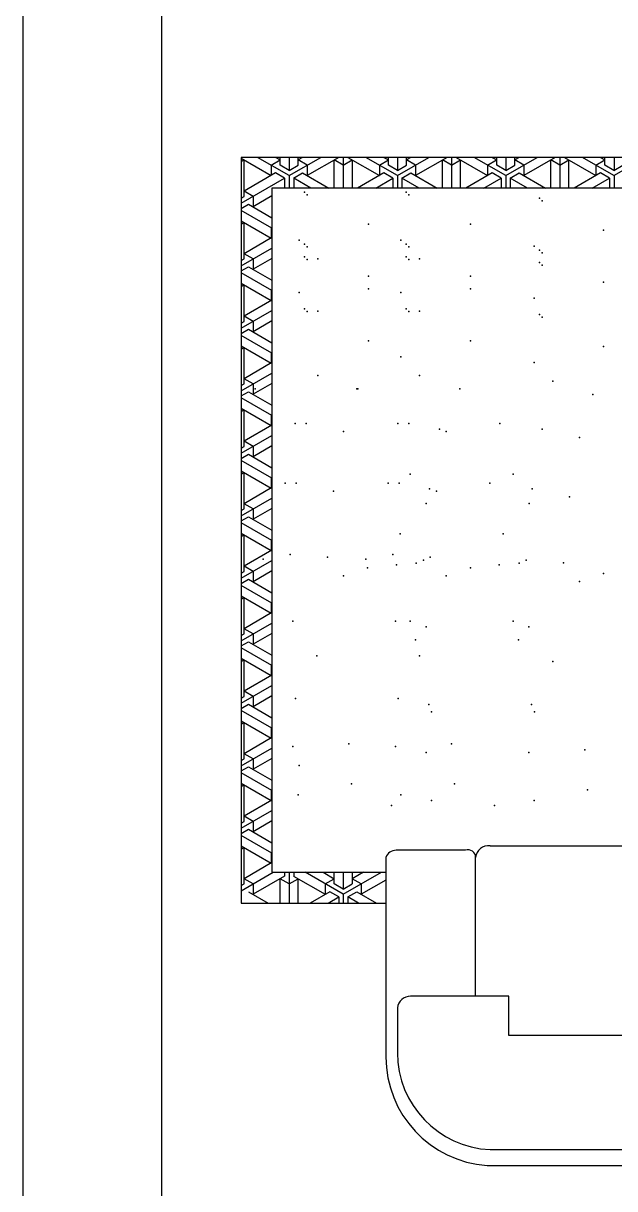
# Model space of a CAD drawing. Header units: inches. Extents: x 10.2 to 52.7, y 13.8 to 38.6.
# Drawn here: x 31.732 to 33.174, y 30.464 to 33.306 of the extents above; entities that cross this region are included whole.
import ezdxf

# ---------------------------------------------------------------- set-up
doc = ezdxf.new("R2010")
doc.units = ezdxf.units.IN
doc.header["$MEASUREMENT"] = 0
for name, color, linetype in [('02', 2, 'Continuous'), ('1', 1, 'Continuous'), ('4', 4, 'Continuous'), ('kadrbm', 4, 'Continuous')]:
    doc.layers.add(name, color=color, linetype=linetype)

# ---------------------------------------------------------------- blocks, each defined once
blk = doc.blocks.new('kadrbm')
at = {"layer": 'kadrbm', "color": 4}
blk.add_lwpolyline([(0, 0), (0, 24.7972), (21, 24.7972), (21, 0), (0, 0)], close=True, dxfattribs=at)
blk.add_lwpolyline([(20.6631, 0.3257), (20.6631, 24.4603), (0.3369, 24.4603), (0.3369, 0.3257), (20.6631, 0.3257)], dxfattribs=at)

msp = doc.modelspace()

# ---------------------------------------------------------------- linework, layer by layer
at = {"layer": '02'}
for p, q in [((32.916, 30.9331), (32.6761, 30.9331)), ((32.916, 30.8379), (32.916, 30.9331)), ((32.6443, 30.9049), (32.6443, 30.7956)), ((34.2363, 30.8379), (32.916, 30.8379)), ((32.8701, 30.5593), (34.4015, 30.5593))]:
    msp.add_line(p, q, dxfattribs=at)
for centre, radius, start, end in [((32.6761, 30.9011), 0.032, 90, 173.2383), ((32.8808, 30.7956), 0.2365, 180, 267.4052)]:
    msp.add_arc(centre, radius, start, end, dxfattribs=at)
for p in [(32.9973, 32.8731), (32.574, 32.8156), (32.822, 32.8156), (33.1469, 32.8015), (32.6528, 32.7766), (32.6658, 32.7668), (32.6658, 32.7366), (32.6723, 32.7603), (32.9778, 32.7624), (32.9908, 32.7527), (32.9973, 32.7462), (32.4504, 32.731), (32.6723, 32.7301), (32.6984, 32.731), (32.9908, 32.7225), (32.9973, 32.716), (32.574, 32.6887), (32.822, 32.6887), (32.574, 32.6585), (32.822, 32.6585), (33.1469, 32.6746), (32.6528, 32.6496), (32.9778, 32.6355), (32.4504, 32.6041), (32.6658, 32.6097), (32.6723, 32.6031), (32.6984, 32.6041), (32.9908, 32.5955), (32.9973, 32.589), (32.574, 32.5315), (32.822, 32.5315), (33.1469, 32.5174), (32.6528, 32.4925), (32.9778, 32.4783), (32.4504, 32.4469), (32.6984, 32.4469), (33.0233, 32.4328), (32.5454, 32.4143), (32.548, 32.4143), (32.796, 32.4143), (33.1209, 32.4002), (32.5128, 32.3102), (32.6456, 32.3297), (32.6723, 32.3297), (32.7467, 32.3156), (32.7634, 32.3102), (32.8936, 32.3297), (32.9973, 32.3156), (33.0884, 32.296), (32.6755, 32.206), (32.9261, 32.206), (32.6213, 32.1847), (32.6481, 32.1847), (32.7224, 32.1706), (32.8693, 32.1847), (32.973, 32.1706), (32.4886, 32.1652), (32.7391, 32.1652), (33.0641, 32.1511), (32.7145, 32.1344), (32.9651, 32.1344), (32.6512, 32.061), (32.9018, 32.061), (32.4738, 32.0042), (32.5675, 31.9994), (32.6333, 32.0107), (32.7244, 32.0042), (32.5714, 31.9781), (32.6418, 31.9853), (32.6902, 31.9894), (32.7077, 31.9966), (32.822, 31.9781), (32.8924, 31.9853), (32.9408, 31.9894), (32.9583, 31.9966), (33.0494, 31.99), (32.5128, 31.9586), (32.7634, 31.9586), (33.0884, 31.9445), (32.3892, 31.8479), (32.6398, 31.8479), (32.6755, 31.8479), (32.7142, 31.8338), (32.9261, 31.8479), (32.9648, 31.8338), (32.6885, 31.8023), (32.9391, 31.8023), (32.4478, 31.7633), (32.6984, 31.7633), (33.0233, 31.7492), (32.3957, 31.6591), (32.6463, 31.6591), (32.7207, 31.645), (32.9713, 31.645), (32.7275, 31.6266), (32.9781, 31.6266), (32.5259, 31.5484), (32.7764, 31.5484), (32.3892, 31.5419), (32.6398, 31.5419), (32.7142, 31.5278), (32.9648, 31.5278), (33.1014, 31.5343), (32.4049, 31.4958), (32.5324, 31.4508), (32.783, 31.4508), (33.1079, 31.4366), (32.4022, 31.4247), (32.6528, 31.4247), (32.7272, 31.4106), (32.9778, 31.4106), (32.63, 31.3987), (32.8805, 31.3987)]:
    msp.add_point(p, dxfattribs=at)
at = {"layer": '1'}
for p, q in [((35.0079, 32.9788), (32.2631, 32.9788)), ((32.2631, 32.9788), (32.2631, 31.1604)), ((32.2631, 32.9766), (32.3363, 32.9344)), ((32.2631, 32.9684), (32.2702, 32.9725)), ((32.2631, 32.9684), (32.2702, 32.9725)), ((32.2703, 32.8836), (32.2703, 32.9725)), ((32.3803, 32.9344), (32.3034, 32.9788)), ((32.3362, 32.9598), (32.3582, 32.9725)), ((32.3474, 32.9788), (32.3583, 32.9725)), ((32.3583, 32.9598), (32.3583, 32.9788)), ((32.3802, 32.9344), (32.4571, 32.9788)), ((32.3803, 32.9788), (32.3803, 32.9471)), ((32.4131, 32.9788), (32.4022, 32.9725)), ((32.4131, 32.9788), (32.4022, 32.9725)), ((32.4242, 32.9598), (32.4022, 32.9725)), ((32.4023, 32.9598), (32.4023, 32.9788)), ((32.5011, 32.9788), (32.4242, 32.9344)), ((32.5122, 32.9598), (32.4902, 32.9725)), ((32.4903, 32.9038), (32.4903, 32.9725)), ((32.5122, 32.9598), (32.5342, 32.9725)), ((32.5123, 32.9788), (32.5123, 32.9038)), ((32.5234, 32.9788), (32.6002, 32.9344)), ((32.5343, 32.9038), (32.5343, 32.9725)), ((32.6442, 32.9344), (32.5674, 32.9788)), ((32.6002, 32.9598), (32.6222, 32.9725)), ((32.6114, 32.9788), (32.6222, 32.9725)), ((32.6114, 32.9788), (32.6222, 32.9725)), ((32.6222, 32.9598), (32.6222, 32.9788)), ((32.6442, 32.9344), (32.7211, 32.9788)), ((32.6442, 32.9344), (32.7211, 32.9788)), ((32.6442, 32.9788), (32.6442, 32.9471)), ((32.6771, 32.9788), (32.6662, 32.9725)), ((32.6662, 32.9598), (32.6662, 32.9788)), ((32.6771, 32.9788), (32.6662, 32.9725)), ((32.6882, 32.9598), (32.6662, 32.9725)), ((32.7651, 32.9788), (32.6882, 32.9344)), ((32.7762, 32.9598), (32.7542, 32.9725)), ((32.7542, 32.9038), (32.7542, 32.9725)), ((32.7762, 32.9788), (32.7762, 32.9038)), ((32.7762, 32.9598), (32.7982, 32.9725)), ((32.7874, 32.9788), (32.8642, 32.9344)), ((32.7982, 32.9038), (32.7982, 32.9725)), ((32.9082, 32.9344), (32.8314, 32.9788)), ((32.8642, 32.9598), (32.8861, 32.9725)), ((32.8754, 32.9788), (32.8862, 32.9725)), ((32.8862, 32.9598), (32.8862, 32.9788)), ((32.9081, 32.9344), (32.985, 32.9788)), ((32.9081, 32.9344), (32.985, 32.9788)), ((32.9082, 32.9788), (32.9082, 32.9471)), ((32.941, 32.9788), (32.9301, 32.9725)), ((32.9302, 32.9598), (32.9302, 32.9788)), ((32.9522, 32.9598), (32.9302, 32.9725)), ((33.029, 32.9788), (32.9521, 32.9344)), ((33.029, 32.9788), (32.9521, 32.9344)), ((33.0402, 32.9598), (33.0182, 32.9725)), ((33.0182, 32.9038), (33.0182, 32.9725)), ((33.0401, 32.9598), (33.0621, 32.9725)), ((33.0401, 32.9598), (33.0621, 32.9725)), ((33.0402, 32.9788), (33.0402, 32.9038)), ((33.0513, 32.9788), (33.1282, 32.9344)), ((33.0513, 32.9788), (33.1282, 32.9344)), ((33.0622, 32.9038), (33.0622, 32.9725)), ((33.1721, 32.9344), (33.0953, 32.9788)), ((33.1281, 32.9598), (33.1501, 32.9725)), ((33.1393, 32.9788), (33.1501, 32.9725)), ((33.1502, 32.9598), (33.1502, 32.9788)), ((33.1721, 32.9344), (33.249, 32.9788)), ((33.1722, 32.9788), (33.1722, 32.9471)), ((32.3472, 32.9407), (32.2702, 32.8963)), ((32.3472, 32.9407), (32.2702, 32.8963)), ((32.3363, 32.9598), (32.3363, 32.9344)), ((32.3693, 32.9281), (32.3473, 32.9408)), ((32.3693, 32.9281), (32.3473, 32.9408)), ((32.3803, 32.9471), (32.3583, 32.9598)), ((32.3802, 32.9471), (32.4022, 32.9598)), ((32.3912, 32.928), (32.4132, 32.9407)), ((32.3912, 32.928), (32.4132, 32.9407)), ((32.4132, 32.9408), (32.4773, 32.9038)), ((32.4132, 32.9408), (32.4773, 32.9038)), ((32.4243, 32.9598), (32.4243, 32.9344)), ((32.6112, 32.9407), (32.5472, 32.9038)), ((32.6112, 32.9407), (32.5472, 32.9038)), ((32.6002, 32.9598), (32.6002, 32.9344)), ((32.6332, 32.9281), (32.6112, 32.9408)), ((32.6332, 32.9281), (32.6112, 32.9408)), ((32.6442, 32.9471), (32.6222, 32.9598)), ((32.6442, 32.9471), (32.6662, 32.9598)), ((32.6552, 32.928), (32.6772, 32.9407)), ((32.6552, 32.928), (32.6772, 32.9407)), ((32.6772, 32.9408), (32.7413, 32.9038)), ((32.6882, 32.9598), (32.6882, 32.9344)), ((32.8752, 32.9407), (32.8111, 32.9038)), ((32.8642, 32.9598), (32.8642, 32.9344)), ((32.8972, 32.9281), (32.8752, 32.9408)), ((32.8972, 32.9281), (32.8752, 32.9408)), ((32.9082, 32.9471), (32.8862, 32.9598)), ((32.9081, 32.9471), (32.9301, 32.9598)), ((32.9191, 32.928), (32.9411, 32.9407)), ((32.9191, 32.928), (32.9411, 32.9407)), ((32.9412, 32.9408), (33.0053, 32.9038)), ((32.9412, 32.9408), (33.0053, 32.9038)), ((32.9522, 32.9598), (32.9522, 32.9344)), ((33.1391, 32.9407), (33.0751, 32.9038)), ((33.1391, 32.9407), (33.0751, 32.9038)), ((33.1282, 32.9598), (33.1282, 32.9344)), ((33.1611, 32.9281), (33.1392, 32.9408)), ((33.1721, 32.9471), (33.1501, 32.9598)), ((33.1721, 32.9471), (33.1941, 32.9598)), ((32.2631, 32.8668), (32.3692, 32.928)), ((32.2631, 32.8668), (32.3692, 32.928)), ((32.3693, 32.928), (32.3693, 32.9038)), ((32.3803, 32.9344), (32.3803, 32.9038)), ((32.4333, 32.9038), (32.3913, 32.9281)), ((32.4333, 32.9038), (32.3913, 32.9281)), ((32.3913, 32.928), (32.3913, 32.9038)), ((32.5912, 32.9038), (32.6332, 32.928)), ((32.5912, 32.9038), (32.6332, 32.928)), ((32.6332, 32.928), (32.6332, 32.9038)), ((32.6442, 32.9344), (32.6442, 32.9038)), ((32.6973, 32.9038), (32.6552, 32.9281)), ((32.6973, 32.9038), (32.6552, 32.9281)), ((32.6552, 32.928), (32.6552, 32.9038)), ((32.8551, 32.9038), (32.8971, 32.928)), ((32.8551, 32.9038), (32.8971, 32.928)), ((32.8972, 32.928), (32.8972, 32.9038)), ((32.9082, 32.9344), (32.9082, 32.9038)), ((32.9613, 32.9038), (32.9192, 32.9281)), ((32.9192, 32.928), (32.9192, 32.9038)), ((33.1191, 32.9038), (33.1611, 32.928)), ((33.1612, 32.928), (33.1612, 32.9038)), ((33.1722, 32.9344), (33.1722, 32.9038)), ((32.2631, 32.8795), (32.2702, 32.8836)), ((32.2631, 32.8795), (32.2702, 32.8836)), ((32.2923, 32.8836), (32.2703, 32.8963)), ((32.2923, 32.8836), (32.2703, 32.8963)), ((32.3381, 32.8847), (32.2922, 32.8582)), ((32.3381, 32.8847), (32.2922, 32.8582)), ((32.2923, 32.8836), (32.2923, 32.8582)), ((34.9329, 32.9038), (32.3381, 32.9038)), ((32.3381, 32.9038), (32.3381, 31.2354)), ((32.2631, 32.8541), (32.2812, 32.8645)), ((32.3381, 32.8063), (32.2631, 32.8496)), ((32.3381, 32.8063), (32.2631, 32.8496)), ((32.2813, 32.8646), (32.3381, 32.8317)), ((32.2813, 32.8646), (32.3381, 32.8317)), ((32.2631, 32.8242), (32.3363, 32.782)), ((32.2631, 32.8242), (32.3363, 32.782)), ((32.2631, 32.816), (32.2702, 32.8201)), ((32.2631, 32.816), (32.2702, 32.8201)), ((32.2703, 32.7312), (32.2703, 32.8201)), ((32.3362, 32.8074), (32.3381, 32.8085)), ((32.3362, 32.8074), (32.3381, 32.8085)), ((32.3363, 32.8074), (32.3363, 32.782)), ((32.3381, 32.7831), (32.2702, 32.7439)), ((32.3381, 32.7831), (32.2702, 32.7439)), ((32.2631, 32.7144), (32.3381, 32.7577)), ((32.2631, 32.7144), (32.3381, 32.7577)), ((32.2923, 32.7312), (32.2703, 32.7439)), ((32.2923, 32.7312), (32.2703, 32.7439)), ((32.2631, 32.7271), (32.2702, 32.7312)), ((32.2631, 32.7271), (32.2702, 32.7312)), ((32.2631, 32.7017), (32.2812, 32.7121)), ((32.2631, 32.7017), (32.2812, 32.7121)), ((32.2813, 32.7122), (32.3381, 32.6793)), ((32.2813, 32.7122), (32.3381, 32.6793)), ((32.3381, 32.7323), (32.2922, 32.7058)), ((32.2923, 32.7312), (32.2923, 32.7058)), ((32.3381, 32.6539), (32.2631, 32.6972)), ((32.2631, 32.6718), (32.3363, 32.6296)), ((32.2631, 32.6718), (32.3363, 32.6296)), ((32.2631, 32.6636), (32.2702, 32.6677)), ((32.2631, 32.6636), (32.2702, 32.6677)), ((32.2703, 32.5788), (32.2703, 32.6677)), ((32.3362, 32.655), (32.3381, 32.6561)), ((32.3362, 32.655), (32.3381, 32.6561)), ((32.3363, 32.655), (32.3363, 32.6296)), ((32.3381, 32.6307), (32.2702, 32.5915)), ((32.3381, 32.6307), (32.2702, 32.5915)), ((32.2631, 32.562), (32.3381, 32.6053)), ((32.2631, 32.5747), (32.2702, 32.5788)), ((32.2631, 32.5747), (32.2702, 32.5788)), ((32.2923, 32.5788), (32.2703, 32.5915)), ((32.3381, 32.5799), (32.2922, 32.5534)), ((32.3381, 32.5799), (32.2922, 32.5534)), ((32.2923, 32.5788), (32.2923, 32.5534)), ((32.2631, 32.5493), (32.2812, 32.5597)), ((32.2631, 32.5493), (32.2812, 32.5597)), ((32.3381, 32.5015), (32.2631, 32.5448)), ((32.2813, 32.5598), (32.3381, 32.5269)), ((32.2813, 32.5598), (32.3381, 32.5269)), ((32.2631, 32.5194), (32.3363, 32.4772)), ((32.2631, 32.5112), (32.2702, 32.5153)), ((32.2631, 32.5112), (32.2702, 32.5153)), ((32.2703, 32.4264), (32.2703, 32.5153)), ((32.3362, 32.5026), (32.3381, 32.5037)), ((32.3363, 32.5026), (32.3363, 32.4772)), ((32.2631, 32.4096), (32.3381, 32.4529)), ((32.2631, 32.4096), (32.3381, 32.4529)), ((32.3381, 32.4783), (32.2702, 32.4391)), ((32.2631, 32.4223), (32.2702, 32.4264)), ((32.2923, 32.4264), (32.2703, 32.4391)), ((32.3381, 32.4275), (32.2922, 32.401)), ((32.2923, 32.4264), (32.2923, 32.401)), ((32.2631, 32.3969), (32.2812, 32.4073)), ((32.2631, 32.3969), (32.2812, 32.4073)), ((32.2813, 32.4074), (32.3381, 32.3745)), ((32.2813, 32.4074), (32.3381, 32.3745)), ((32.3381, 32.3491), (32.2631, 32.3924)), ((32.3381, 32.3491), (32.2631, 32.3924)), ((32.2631, 32.367), (32.3363, 32.3248)), ((32.2631, 32.367), (32.3363, 32.3248)), ((32.2631, 32.3588), (32.2702, 32.3629)), ((32.2703, 32.274), (32.2703, 32.3629)), ((32.3362, 32.3502), (32.3381, 32.3513)), ((32.3362, 32.3502), (32.3381, 32.3513)), ((32.3363, 32.3502), (32.3363, 32.3248)), ((32.3381, 32.3259), (32.2702, 32.2867)), ((32.3381, 32.3259), (32.2702, 32.2867)), ((32.2631, 32.2572), (32.3381, 32.3005)), ((32.2923, 32.274), (32.2703, 32.2867)), ((32.2631, 32.2699), (32.2702, 32.274)), ((32.2631, 32.2699), (32.2702, 32.274)), ((32.2631, 32.2445), (32.2812, 32.2549)), ((32.2631, 32.2445), (32.2812, 32.2549)), ((32.2813, 32.255), (32.3381, 32.2221)), ((32.2813, 32.255), (32.3381, 32.2221)), ((32.3381, 32.2751), (32.2922, 32.2486)), ((32.3381, 32.2751), (32.2922, 32.2486)), ((32.2923, 32.274), (32.2923, 32.2486)), ((32.3381, 32.1967), (32.2631, 32.24)), ((32.2631, 32.2146), (32.3363, 32.1724)), ((32.2631, 32.2064), (32.2702, 32.2105)), ((32.2631, 32.2064), (32.2702, 32.2105)), ((32.2703, 32.1216), (32.2703, 32.2105)), ((32.3362, 32.1978), (32.3381, 32.1989)), ((32.3362, 32.1978), (32.3381, 32.1989)), ((32.3363, 32.1978), (32.3363, 32.1724)), ((32.3381, 32.1735), (32.2702, 32.1343)), ((32.3381, 32.1735), (32.2702, 32.1343)), ((32.2631, 32.1048), (32.3381, 32.1481)), ((32.2631, 32.1175), (32.2702, 32.1216)), ((32.2923, 32.1216), (32.2703, 32.1343)), ((32.3381, 32.1227), (32.2922, 32.0962)), ((32.3381, 32.1227), (32.2922, 32.0962)), ((32.2923, 32.1216), (32.2923, 32.0962)), ((32.2631, 32.0921), (32.2812, 32.1025)), ((32.2631, 32.0921), (32.2812, 32.1025)), ((32.3381, 32.0443), (32.2631, 32.0876)), ((32.3381, 32.0443), (32.2631, 32.0876)), ((32.2813, 32.1026), (32.3381, 32.0697)), ((32.2813, 32.1026), (32.3381, 32.0697)), ((32.2631, 32.0622), (32.3363, 32.02)), ((32.2631, 32.0622), (32.3363, 32.02)), ((32.2631, 32.054), (32.2702, 32.0581)), ((32.2631, 32.054), (32.2702, 32.0581)), ((32.2703, 31.9692), (32.2703, 32.0581)), ((32.3362, 32.0454), (32.3381, 32.0465)), ((32.3362, 32.0454), (32.3381, 32.0465)), ((32.3363, 32.0454), (32.3363, 32.02)), ((32.3381, 32.0211), (32.2702, 31.9819)), ((32.3381, 32.0211), (32.2702, 31.9819)), ((32.2631, 31.9524), (32.3381, 31.9957)), ((32.2631, 31.9524), (32.3381, 31.9957)), ((32.2631, 31.9651), (32.2702, 31.9692)), ((32.2631, 31.9651), (32.2702, 31.9692)), ((32.2923, 31.9692), (32.2703, 31.9819)), ((32.3381, 31.9703), (32.2922, 31.9438)), ((32.2923, 31.9692), (32.2923, 31.9438)), ((32.2631, 31.9397), (32.2812, 31.9501)), ((32.2631, 31.9397), (32.2812, 31.9501)), ((32.2813, 31.9502), (32.3381, 31.9173)), ((32.3381, 31.8919), (32.2631, 31.9352)), ((32.2631, 31.9098), (32.3363, 31.8676)), ((32.2631, 31.9098), (32.3363, 31.8676)), ((32.2631, 31.9016), (32.2702, 31.9057)), ((32.2631, 31.9016), (32.2702, 31.9057)), ((32.2703, 31.8168), (32.2703, 31.9057)), ((32.3362, 31.893), (32.3381, 31.8941)), ((32.3362, 31.893), (32.3381, 31.8941)), ((32.3363, 31.893), (32.3363, 31.8676)), ((32.3381, 31.8687), (32.2702, 31.8295)), ((32.3381, 31.8687), (32.2702, 31.8295)), ((32.2631, 31.8), (32.3381, 31.8433)), ((32.2923, 31.8168), (32.2703, 31.8295)), ((32.2631, 31.8127), (32.2702, 31.8168)), ((32.2631, 31.8127), (32.2702, 31.8168)), ((32.3381, 31.8179), (32.2922, 31.7914)), ((32.3381, 31.8179), (32.2922, 31.7914)), ((32.2923, 31.8168), (32.2923, 31.7914)), ((32.2631, 31.7873), (32.2812, 31.7977)), ((32.2631, 31.7873), (32.2812, 31.7977)), ((32.3381, 31.7395), (32.2631, 31.7828)), ((32.3381, 31.7395), (32.2631, 31.7828)), ((32.2813, 31.7978), (32.3381, 31.7649)), ((32.2813, 31.7978), (32.3381, 31.7649)), ((32.2631, 31.7574), (32.3363, 31.7152)), ((32.2631, 31.7492), (32.2702, 31.7533)), ((32.2631, 31.7492), (32.2702, 31.7533)), ((32.2703, 31.6644), (32.2703, 31.7533)), ((32.3362, 31.7406), (32.3381, 31.7417)), ((32.3362, 31.7406), (32.3381, 31.7417)), ((32.3381, 31.7163), (32.2702, 31.6771)), ((32.3363, 31.7406), (32.3363, 31.7152)), ((32.2631, 31.6476), (32.3381, 31.6909)), ((32.2631, 31.6603), (32.2702, 31.6644)), ((32.2631, 31.6603), (32.2702, 31.6644)), ((32.2923, 31.6644), (32.2703, 31.6771)), ((32.3381, 31.6655), (32.2922, 31.639)), ((32.3381, 31.6655), (32.2922, 31.639)), ((32.2923, 31.6644), (32.2923, 31.639)), ((32.2631, 31.6349), (32.2812, 31.6453)), ((32.3381, 31.5871), (32.2631, 31.6304)), ((32.2813, 31.6454), (32.3381, 31.6125)), ((32.2631, 31.605), (32.3363, 31.5628)), ((32.2631, 31.605), (32.3363, 31.5628)), ((32.2631, 31.5968), (32.2702, 31.6009)), ((32.2703, 31.512), (32.2703, 31.6009)), ((32.3362, 31.5882), (32.3381, 31.5893)), ((32.3363, 31.5882), (32.3363, 31.5628)), ((32.3381, 31.5639), (32.2702, 31.5247)), ((32.3381, 31.5639), (32.2702, 31.5247)), ((32.2631, 31.4952), (32.3381, 31.5385)), ((32.2923, 31.512), (32.2703, 31.5247)), ((32.2923, 31.512), (32.2703, 31.5247)), ((32.2631, 31.5079), (32.2702, 31.512)), ((32.2631, 31.5079), (32.2702, 31.512)), ((32.2631, 31.4825), (32.2812, 31.4929)), ((32.2631, 31.4825), (32.2812, 31.4929)), ((32.2813, 31.493), (32.3381, 31.4601)), ((32.2813, 31.493), (32.3381, 31.4601)), ((32.3381, 31.5131), (32.2922, 31.4866)), ((32.2923, 31.512), (32.2923, 31.4866)), ((32.3381, 31.4347), (32.2631, 31.478)), ((32.3381, 31.4347), (32.2631, 31.478)), ((32.2631, 31.4526), (32.3363, 31.4104)), ((32.2631, 31.4444), (32.2702, 31.4485)), ((32.2631, 31.4444), (32.2702, 31.4485)), ((32.2703, 31.3596), (32.2703, 31.4485)), ((32.3362, 31.4358), (32.3381, 31.4369)), ((32.3362, 31.4358), (32.3381, 31.4369)), ((32.3363, 31.4358), (32.3363, 31.4104)), ((32.3381, 31.4115), (32.2702, 31.3723)), ((32.2631, 31.3428), (32.3381, 31.3861)), ((32.2631, 31.3428), (32.3381, 31.3861)), ((32.2923, 31.3596), (32.2703, 31.3723)), ((32.2923, 31.3596), (32.2703, 31.3723)), ((32.2631, 31.3555), (32.2702, 31.3596)), ((32.2631, 31.3555), (32.2702, 31.3596)), ((32.3381, 31.3607), (32.2922, 31.3342)), ((32.3381, 31.3607), (32.2922, 31.3342)), ((32.2923, 31.3596), (32.2923, 31.3342)), ((32.2631, 31.3301), (32.2812, 31.3405)), ((32.3381, 31.2823), (32.2631, 31.3256)), ((32.2813, 31.3405), (32.3381, 31.3077)), ((32.2813, 31.3405), (32.3381, 31.3077)), ((32.2631, 31.3002), (32.3363, 31.258)), ((32.2631, 31.3002), (32.3363, 31.258)), ((32.2631, 31.292), (32.2702, 31.2961)), ((32.2631, 31.292), (32.2702, 31.2961)), ((32.2703, 31.2072), (32.2703, 31.2961)), ((32.3381, 31.2591), (32.2702, 31.2199)), ((32.3381, 31.2591), (32.2702, 31.2199)), ((32.3362, 31.2834), (32.3381, 31.2845)), ((32.3363, 31.2834), (32.3363, 31.258)), ((32.2631, 31.1904), (32.3412, 31.2354)), ((32.2631, 31.1904), (32.3412, 31.2354)), ((32.3381, 31.2354), (32.6161, 31.2354)), ((32.3693, 31.2354), (32.3693, 31.2262)), ((32.3803, 31.2354), (32.3803, 31.1604)), ((32.3913, 31.2354), (32.3913, 31.2262)), ((32.5122, 31.1818), (32.4193, 31.2354)), ((32.4633, 31.2354), (32.4902, 31.2199)), ((32.4903, 31.2072), (32.4903, 31.2354)), ((32.5122, 31.1818), (32.6052, 31.2354)), ((32.5122, 31.1818), (32.6052, 31.2354)), ((32.5123, 31.2354), (32.5123, 31.1945)), ((32.5612, 31.2354), (32.5342, 31.2199)), ((32.5612, 31.2354), (32.5342, 31.2199)), ((32.5343, 31.2072), (32.5343, 31.2354)), ((32.2631, 31.2031), (32.2702, 31.2072)), ((32.2923, 31.2072), (32.2703, 31.2199)), ((32.2923, 31.2072), (32.2703, 31.2199)), ((32.3692, 31.2262), (32.2922, 31.1818)), ((32.2923, 31.2072), (32.2923, 31.1818)), ((32.3583, 31.1604), (32.3583, 31.2199)), ((32.3803, 31.2072), (32.3583, 31.2199)), ((32.3802, 31.2072), (32.4022, 31.2199)), ((32.3802, 31.2072), (32.4022, 31.2199)), ((32.3912, 31.2262), (32.4682, 31.1818)), ((32.4023, 31.1604), (32.4023, 31.2199)), ((32.4682, 31.2072), (32.4902, 31.2199)), ((32.4682, 31.2072), (32.4902, 31.2199)), ((32.4683, 31.2072), (32.4683, 31.1818)), ((32.5122, 31.1945), (32.4902, 31.2072)), ((32.5122, 31.1945), (32.5342, 31.2072)), ((32.5122, 31.1945), (32.5342, 31.2072)), ((32.5562, 31.2072), (32.5342, 31.2199)), ((32.6161, 31.2163), (32.5562, 31.1818)), ((32.5562, 31.2072), (32.5562, 31.1818)), ((32.2813, 31.1881), (32.3292, 31.1604)), ((32.2813, 31.1881), (32.3292, 31.1604)), ((32.4792, 31.1881), (32.4313, 31.1604)), ((32.4753, 31.1604), (32.5012, 31.1754)), ((32.4753, 31.1604), (32.5012, 31.1754)), ((32.5012, 31.1754), (32.4792, 31.1881)), ((32.5012, 31.1754), (32.4792, 31.1881)), ((32.5013, 31.1754), (32.5013, 31.1604)), ((32.5123, 31.1818), (32.5123, 31.1604)), ((32.5232, 31.1754), (32.5452, 31.1881)), ((32.5492, 31.1604), (32.5232, 31.1754)), ((32.5233, 31.1754), (32.5233, 31.1604)), ((32.5452, 31.1881), (32.5932, 31.1604)), ((32.5452, 31.1881), (32.5932, 31.1604)), ((32.2631, 31.1604), (32.6161, 31.1604))]:
    msp.add_line(p, q, dxfattribs=at)
for p in [(32.4179, 32.8938), (32.4244, 32.8872), (32.6658, 32.8938), (32.6723, 32.8872), (32.9908, 32.8796), (32.4049, 32.7766), (32.4179, 32.7668), (32.4179, 32.7366), (32.4244, 32.7603), (32.4244, 32.7301), (32.4049, 32.6496), (32.4179, 32.6097), (32.4244, 32.6031), (32.2974, 32.4143), (32.395, 32.3297), (32.4218, 32.3297), (32.3707, 32.1847), (32.3975, 32.1847), (32.3169, 31.9994), (32.3827, 32.0107)]:
    msp.add_point(p, dxfattribs=at)
at = {"layer": '4'}
for p, q in [((32.8101, 31.2893), (32.6408, 31.2893)), ((32.8701, 31.2999), (33.3041, 31.2999)), ((32.6161, 31.2717), (32.6161, 30.785)), ((32.8348, 30.9331), (32.8348, 31.2717)), ((32.8631, 30.5205), (34.4157, 30.5205))]:
    msp.add_line(p, q, dxfattribs=at)
for centre, radius, start, end in [((32.6408, 31.2632), 0.0261, 90, 161.048), ((32.8162, 31.2717), 0.0186, 0, 108.952), ((32.8657, 31.2693), 0.0309, 81.7631, 175.5282), ((32.8812, 30.785), 0.2651, 180, 266.079)]:
    msp.add_arc(centre, radius, start, end, dxfattribs=at)
msp.add_point((33.1469, 31.964), dxfattribs=at)

# ---------------------------------------------------------------- block references
at = {"layer": 'kadrbm'}
msp.add_blockref('kadrbm', (31.7322, 13.8067), dxfattribs=at)

doc.saveas('drawing.dxf')
